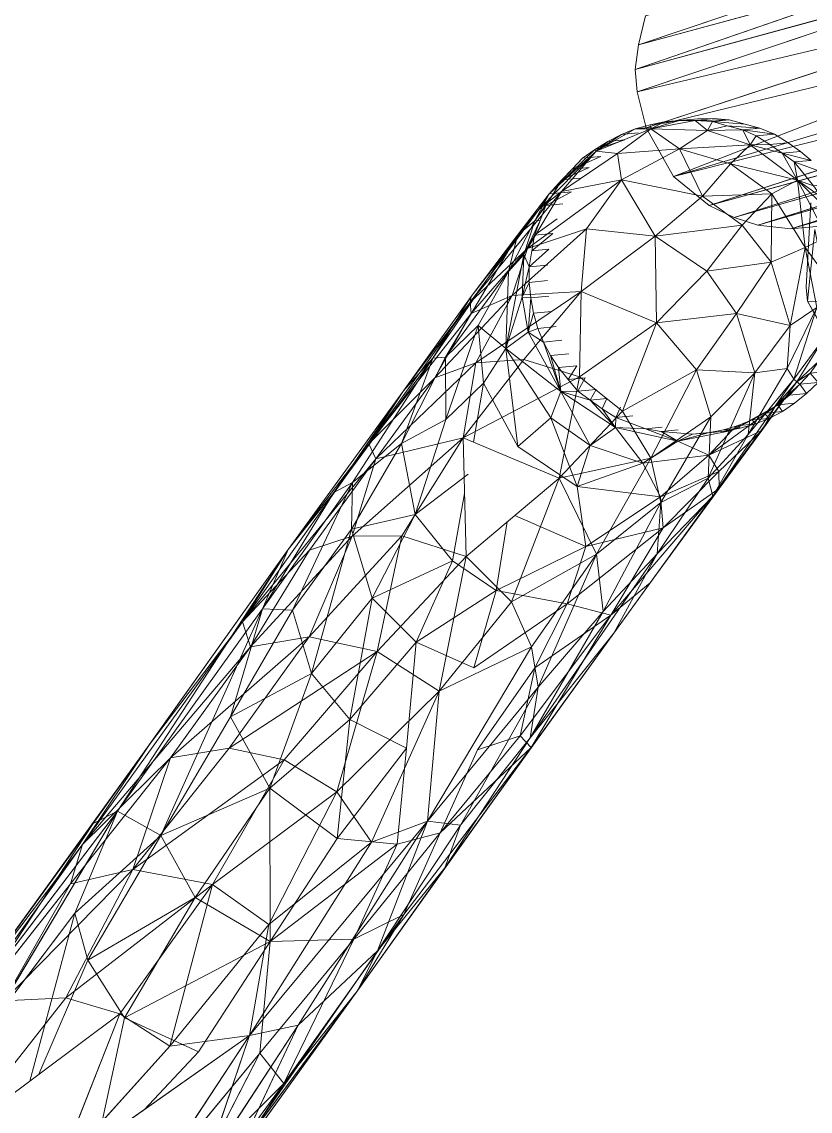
# Model space of a CAD drawing. Header units: inches. Extents: x -1767 to 184, y -1065 to 157.
# Drawn here: x -776.609 to -775.954, y -220.75 to -219.846 of the extents above; entities that cross this region are included whole.
import ezdxf

# ---------------------------------------------------------------- set-up
doc = ezdxf.new("R2010")
doc.units = ezdxf.units.IN
doc.header["$MEASUREMENT"] = 0
for name, color, linetype, lineweight in [('A-DETL-GENF', 92, 'Continuous', 9), ('E-LITE-EQPM', 33, 'Continuous', 9), ('G-IMPT', 8, 'Continuous', 9)]:
    doc.layers.add(name, color=color, linetype=linetype, lineweight=lineweight)

# ---------------------------------------------------------------- blocks, each defined once
blk = doc.blocks.new('flos_pendant16 - flos_pendant - 3D View - _3D__dwg_FLOS_AIM_Pendant_Lamps_dwg-2425-_3D_-V18-FIRST FLOOR')
at = {"layer": 'G-IMPT'}
for p, q in [((1.5534, 1.787), (1.2509, 1.4461)), ((1.6358, 1.7541), (1.3087, 1.3472)), ((1.3884, 1.6193), (1.0915, 1.2812)), ((1.3884, 1.6193), (1.2509, 1.4461)), ((1.4214, 1.5973), (1.2124, 1.3362)), ((1.5094, 1.6001), (1.2922, 1.3829)), ((1.3087, 1.3472), (1.4214, 1.5973)), ((1.2509, 1.4461), (1.4241, 1.5891)), ((1.4241, 1.5891), (1.2922, 1.3829)), ((1.7046, 1.5726), (1.3087, 1.3472)), ((1.7046, 1.5726), (1.4654, 1.3527)), ((1.7046, 1.5726), (1.5561, 1.2812)), ((1.3499, 1.5671), (1.0447, 1.2069)), ((1.3499, 1.5671), (1.0915, 1.2812)), ((1.3499, 1.5671), (1.2124, 1.3362)), ((1.6228, 1.5261), (1.5479, 1.2894)), ((1.5479, 1.2894), (1.6228, 1.5261)), ((1.8915, 1.4846), (1.5561, 1.2812)), ((1.5268, 1.4714), (1.4104, 1.3692)), ((1.4104, 1.3692), (1.5268, 1.4714)), ((0.987, 1.141), (1.2509, 1.4461)), ((1.0887, 1.1795), (1.2509, 1.4461)), ((1.0915, 1.2812), (1.2509, 1.4461)), ((1.2509, 1.4461), (1.2922, 1.3829)), ((1.9932, 1.4021), (1.5973, 0.9458)), ((1.9932, 1.4021), (1.6276, 1.02)), ((1.0887, 1.1795), (1.2922, 1.3829)), ((1.2509, 1.1685), (1.2922, 1.3829)), ((1.7241, 1.3831), (1.6083, 1.1712)), ((1.7431, 1.3946), (1.6248, 1.0777)), ((1.8036, 1.3925), (1.6578, 1.2399)), ((1.2509, 1.1685), (1.4104, 1.3692)), ((1.5479, 1.2894), (1.4104, 1.3692)), ((0.9238, 0.965), (1.3087, 1.3472)), ((0.9238, 0.965), (1.2124, 1.3362)), ((1.3087, 1.3472), (1.0365, 0.9952)), ((1.2124, 1.3362), (1.0447, 1.2069)), ((1.3087, 1.3472), (1.2124, 1.3362)), ((1.4654, 1.3527), (1.2509, 1.1355)), ((1.3087, 1.3472), (1.2509, 1.1355)), ((1.3087, 1.3472), (1.4654, 1.3527)), ((1.3527, 1.0475), (1.4654, 1.3527)), ((1.5561, 1.2812), (1.4654, 1.3527)), ((0.7093, 0.8413), (1.0915, 1.2812)), ((0.899, 1.0585), (1.0915, 1.2812)), ((0.987, 1.141), (1.0915, 1.2812)), ((1.0915, 1.2812), (1.0447, 1.2069)), ((1.2509, 1.1685), (1.5479, 1.2894)), ((1.5561, 1.2812), (1.3527, 1.0475)), ((1.5479, 1.2894), (1.3884, 1.0695)), ((1.8118, 1.2812), (1.5231, 0.888)), ((1.5479, 1.2894), (1.6083, 1.1712)), ((1.5561, 1.2812), (1.6578, 1.2399)), ((1.6578, 1.2399), (1.5561, 1.2812)), ((1.8118, 1.2812), (1.6248, 1.0777)), ((1.3527, 1.0475), (1.6578, 1.2399)), ((1.6578, 1.2399), (1.5039, 1.0035)), ((1.7788, 1.2344), (1.5039, 1.0035)), ((1.7788, 1.2344), (1.6276, 1.02)), ((1.7788, 1.2344), (1.6578, 1.2399)), ((1.8448, 1.2152), (1.4489, 0.7643)), ((1.8448, 1.2152), (1.5726, 0.9073)), ((1.8448, 1.2152), (1.5973, 0.9458)), ((0.8605, 0.9788), (1.0447, 1.2069)), ((0.899, 1.0585), (1.0447, 1.2069)), ((0.9238, 0.965), (1.0447, 1.2069)), ((0.9018, 0.9898), (1.0887, 1.1795)), ((0.987, 1.141), (1.0887, 1.1795)), ((0.987, 1.0035), (1.0887, 1.1795)), ((1.2509, 1.1685), (0.987, 1.0035)), ((1.2509, 1.1685), (1.0887, 1.1795)), ((1.2509, 1.1685), (1.1025, 0.9815)), ((1.2234, 0.8715), (1.2509, 1.1685)), ((1.2509, 1.1685), (1.3884, 1.0695)), ((1.6083, 1.1712), (1.3884, 1.0695)), ((1.4434, 0.943), (1.6083, 1.1712)), ((1.7898, 1.1767), (1.5231, 0.888)), ((1.7898, 1.1767), (1.5726, 0.9073)), ((1.6248, 1.0777), (1.6083, 1.1712)), ((0.7093, 0.8413), (0.987, 1.141)), ((0.9018, 0.9898), (0.987, 1.141)), ((1.2509, 1.1355), (1.0365, 0.9952)), ((1.2509, 1.1355), (1.0942, 0.8908)), ((1.3527, 1.0475), (1.2509, 1.1355)), ((1.2234, 0.8715), (1.3884, 1.0695)), ((1.4434, 0.943), (1.3884, 1.0695)), ((1.3884, 1.0695), (1.4434, 0.943)), ((1.4434, 0.943), (1.6248, 1.0777)), ((1.5231, 0.888), (1.6248, 1.0777)), ((0.899, 1.0585), (0.5279, 0.6351)), ((0.7093, 0.8413), (0.899, 1.0585)), ((0.7093, 0.822), (0.899, 1.0585)), ((0.8605, 0.9788), (0.899, 1.0585)), ((1.3527, 1.0475), (1.0942, 0.8908)), ((1.3527, 1.0475), (1.1905, 0.8193)), ((1.3527, 1.0475), (1.5039, 1.0035)), ((1.6276, 1.02), (1.4104, 0.7945)), ((1.5039, 1.0035), (1.6276, 1.02)), ((1.5973, 0.9458), (1.6276, 1.02)), ((0.9018, 0.9898), (0.987, 1.0035)), ((0.987, 1.0035), (0.9513, 0.8193)), ((1.1025, 0.9815), (0.987, 1.0035)), ((1.5039, 1.0035), (1.1905, 0.8193)), ((1.5039, 1.0035), (1.2949, 0.7863)), ((1.5039, 1.0035), (1.4104, 0.7945)), ((0.6846, 0.7258), (0.8605, 0.9788)), ((0.7093, 0.8413), (0.9018, 0.9898)), ((0.7093, 0.822), (0.8605, 0.9788)), ((0.9018, 0.9898), (0.7286, 0.8165)), ((0.9018, 0.9898), (0.8138, 0.8358)), ((0.9238, 0.965), (0.8605, 0.9788)), ((0.877, 0.7148), (1.0365, 0.9952)), ((0.9238, 0.965), (1.0365, 0.9952)), ((1.1025, 0.9815), (0.9513, 0.8193)), ((1.0365, 0.9952), (1.0942, 0.8908)), ((1.1025, 0.9815), (1.0557, 0.7533)), ((1.2234, 0.8715), (1.1025, 0.9815)), ((0.9238, 0.965), (0.6846, 0.7258)), ((0.6901, 0.6461), (0.9238, 0.965)), ((0.877, 0.7148), (0.9238, 0.965)), ((1.4434, 0.943), (1.2042, 0.5224)), ((1.2234, 0.8715), (1.4434, 0.943)), ((1.5973, 0.9458), (1.2344, 0.5939)), ((1.2454, 0.5444), (1.5973, 0.9458)), ((1.4434, 0.943), (1.2867, 0.7258)), ((1.5973, 0.9458), (1.4104, 0.7945)), ((1.4434, 0.943), (1.5231, 0.888)), ((1.5973, 0.9458), (1.4489, 0.7643)), ((0.877, 0.7148), (1.0942, 0.8908)), ((1.0942, 0.8908), (0.9898, 0.6268)), ((1.1905, 0.8193), (1.0942, 0.8908)), ((1.1437, 0.4124), (1.5726, 0.9073)), ((1.4489, 0.7643), (1.5726, 0.9073)), ((1.5231, 0.888), (1.5726, 0.9073)), ((1.2234, 0.8715), (1.0557, 0.7533)), ((1.2234, 0.8715), (1.1217, 0.6571)), ((1.1437, 0.4124), (1.5231, 0.888)), ((1.2042, 0.5224), (1.5231, 0.888)), ((1.5231, 0.888), (1.2042, 0.5224)), ((1.2234, 0.8715), (1.2867, 0.7258)), ((0.7093, 0.8413), (0.4481, 0.5444)), ((0.7093, 0.8413), (0.5279, 0.6351)), ((0.7093, 0.8413), (0.5306, 0.5993)), ((0.8138, 0.8358), (0.6873, 0.6873)), ((0.7093, 0.8413), (0.7286, 0.8165)), ((0.7286, 0.8165), (0.8138, 0.8358)), ((0.7093, 0.822), (0.4289, 0.4894)), ((0.7093, 0.822), (0.5279, 0.6351)), ((0.7286, 0.8165), (0.5306, 0.5993)), ((0.7093, 0.822), (0.5444, 0.5911)), ((0.6846, 0.7258), (0.7093, 0.822)), ((0.7286, 0.8165), (0.6873, 0.6873)), ((0.9513, 0.8193), (0.9128, 0.6158)), ((1.0557, 0.7533), (0.9513, 0.8193)), ((1.1905, 0.8193), (0.9898, 0.6268)), ((1.1905, 0.8193), (1.2949, 0.7863)), ((1.2949, 0.7863), (0.9898, 0.6268)), ((1.4104, 0.7945), (1.119, 0.5856)), ((1.2949, 0.7863), (1.119, 0.5856)), ((1.4104, 0.7945), (1.2344, 0.5939)), ((1.4104, 0.7945), (1.2949, 0.7863)), ((1.1437, 0.4124), (1.4489, 0.7643)), ((1.2454, 0.5444), (1.4489, 0.7643)), ((1.0557, 0.7533), (0.9128, 0.6158)), ((1.0557, 0.7533), (0.9898, 0.5224)), ((1.0557, 0.7533), (1.1217, 0.6571)), ((0.6846, 0.7258), (0.5444, 0.5911)), ((0.6846, 0.7258), (0.5471, 0.4784)), ((0.6901, 0.6461), (0.6846, 0.7258)), ((1.2867, 0.7258), (1.1217, 0.6571)), ((1.2867, 0.7258), (1.1465, 0.5306)), ((1.2867, 0.7258), (1.2042, 0.5224)), ((0.877, 0.7148), (0.6901, 0.6461)), ((0.877, 0.7148), (0.7203, 0.5554)), ((0.8, 0.4591), (0.877, 0.7148)), ((0.877, 0.7148), (0.9898, 0.6268)), ((0.5306, 0.5993), (0.6873, 0.6873)), ((0.6873, 0.6873), (0.6131, 0.5691)), ((0.8055, 0.6763), (0.6131, 0.5691)), ((0.8055, 0.6763), (0.7478, 0.5306)), ((0.9128, 0.6158), (0.8055, 0.6763)), ((0.6901, 0.6461), (0.5471, 0.4784)), ((0.7203, 0.5554), (0.6901, 0.6461)), ((1.1217, 0.6571), (0.9898, 0.5224)), ((1.1217, 0.6571), (1.0172, 0.3849)), ((1.1465, 0.5306), (1.1217, 0.6571)), ((0.5279, 0.6351), (0.3107, 0.3877)), ((0.5279, 0.6351), (0.4289, 0.4894)), ((0.5279, 0.6351), (0.4481, 0.5444)), ((0.9128, 0.6158), (0.7478, 0.5306)), ((0.8, 0.4591), (0.9898, 0.6268)), ((0.9128, 0.6158), (0.8275, 0.4646)), ((0.9128, 0.6158), (0.9898, 0.5224)), ((0.921, 0.4069), (0.9898, 0.6268)), ((1.119, 0.5856), (0.9898, 0.6268)), ((0.5306, 0.5993), (0.2969, 0.3739)), ((0.5306, 0.5993), (0.4124, 0.4399)), ((0.4481, 0.5444), (0.5306, 0.5993)), ((0.5306, 0.5993), (0.6131, 0.5691)), ((1.0172, 0.3986), (1.2344, 0.5939)), ((1.2344, 0.5939), (1.1025, 0.4179)), ((1.2344, 0.5939), (1.119, 0.5856)), ((1.2454, 0.5444), (1.2344, 0.5939)), ((0.5444, 0.5911), (0.4124, 0.3904)), ((0.5444, 0.5911), (0.4289, 0.4894)), ((0.5444, 0.5911), (0.5471, 0.4784)), ((0.921, 0.4069), (1.119, 0.5856)), ((1.0172, 0.3986), (1.119, 0.5856)), ((0.6131, 0.5691), (0.4124, 0.4399)), ((0.7203, 0.5554), (0.5471, 0.4784)), ((0.6131, 0.5691), (0.5664, 0.4619)), ((0.7203, 0.5554), (0.6048, 0.3244)), ((0.6131, 0.5691), (0.7478, 0.5306)), ((0.8, 0.4591), (0.7203, 0.5554)), ((0.4481, 0.5444), (0.2969, 0.3739)), ((0.4481, 0.5444), (0.3107, 0.3877)), ((0.7478, 0.5306), (0.5664, 0.4619)), ((0.7478, 0.5306), (0.7139, 0.3997)), ((0.7478, 0.5306), (0.8275, 0.4646)), ((0.9568, 0.2529), (1.2454, 0.5444)), ((0.9678, 0.2227), (1.2454, 0.5444)), ((1.1465, 0.5306), (1.0062, 0.2942)), ((1.1465, 0.5306), (1.0172, 0.3849)), ((1.2454, 0.5444), (1.1025, 0.4179)), ((1.1437, 0.4124), (1.2454, 0.5444)), ((1.2042, 0.5224), (1.1465, 0.5306)), ((0.9898, 0.5224), (0.8275, 0.4646)), ((0.9898, 0.5224), (0.8908, 0.3684)), ((0.9898, 0.5224), (1.0172, 0.3849)), ((1.2042, 0.5224), (1.0062, 0.2942)), ((1.2042, 0.5224), (1.0447, 0.3107)), ((1.2042, 0.5224), (1.1437, 0.4124)), ((0.4289, 0.4894), (0.3107, 0.3877)), ((0.4289, 0.4894), (0.3162, 0.3519)), ((0.4289, 0.4894), (0.4124, 0.3904)), ((0.5471, 0.4784), (0.4124, 0.3904)), ((0.5471, 0.4784), (0.4234, 0.3024)), ((0.5471, 0.4784), (0.6048, 0.3244)), ((0.4124, 0.4399), (0.5664, 0.4619)), ((0.5664, 0.4619), (0.4124, 0.3794)), ((0.6978, 0.3886), (0.5664, 0.4619)), ((0.5664, 0.4619), (0.5719, 0.3437)), ((0.8, 0.4591), (0.6048, 0.3244)), ((0.7836, 0.2282), (0.8, 0.4591)), ((0.8275, 0.4646), (0.7913, 0.3367)), ((0.8, 0.4591), (0.921, 0.4069)), ((0.8275, 0.4646), (0.8908, 0.3684)), ((0.4124, 0.4399), (0.2942, 0.3409)), ((0.2969, 0.3739), (0.4124, 0.4399)), ((0.4124, 0.4399), (0.4124, 0.3794)), ((0.7836, 0.2282), (0.921, 0.4069)), ((1.1437, 0.4124), (0.8908, 0.1265)), ((0.921, 0.4069), (1.0172, 0.3986)), ((0.9568, 0.2529), (1.1025, 0.4179)), ((1.1437, 0.4124), (0.9678, 0.2227)), ((1.0172, 0.3986), (1.1025, 0.4179)), ((1.1437, 0.4124), (1.0447, 0.3107)), ((0.3107, 0.3877), (0.1265, 0.1815)), ((0.3107, 0.3877), (0.132, 0.176)), ((0.3107, 0.3877), (0.2034, 0.2694)), ((0.3107, 0.3877), (0.2309, 0.2749)), ((0.2969, 0.3739), (0.3107, 0.3877)), ((0.4124, 0.3904), (0.2997, 0.2337)), ((0.3107, 0.3877), (0.3162, 0.3519)), ((0.4124, 0.3904), (0.3162, 0.3519)), ((0.4234, 0.3024), (0.4124, 0.3904)), ((0.7836, 0.2282), (1.0172, 0.3986)), ((1.0172, 0.3849), (0.8908, 0.3684)), ((1.0172, 0.3849), (0.9045, 0.2282)), ((0.9568, 0.2529), (1.0172, 0.3986)), ((1.0062, 0.2942), (1.0172, 0.3849)), ((0.2969, 0.3739), (0.2034, 0.2694)), ((0.4124, 0.3794), (0.2942, 0.3409)), ((0.2969, 0.3739), (0.2942, 0.3409)), ((0.4124, 0.3794), (0.3107, 0.3079)), ((0.4124, 0.3794), (0.5719, 0.3437)), ((0.4124, 0.3794), (0.4399, 0.3107)), ((0.8908, 0.3684), (0.7808, 0.2997)), ((0.8908, 0.3684), (0.7808, 0.2997)), ((0.8908, 0.3684), (0.8138, 0.1897)), ((0.9045, 0.2282), (0.8908, 0.3684)), ((0.2942, 0.3409), (0.2034, 0.2694)), ((0.3162, 0.3519), (0.2062, 0.1567)), ((0.3162, 0.3519), (0.2309, 0.2749)), ((0.2942, 0.3409), (0.3107, 0.3079)), ((0.2997, 0.2337), (0.3162, 0.3519)), ((0.5719, 0.3437), (0.4399, 0.3107)), ((0.5719, 0.3437), (0.5389, 0.2667)), ((0.5719, 0.3437), (0.6791, 0.2557)), ((0.5719, 0.3437), (0.6103, 0.2062)), ((0.6048, 0.3244), (0.4234, 0.3024)), ((0.6048, 0.3244), (0.4701, 0.2062)), ((0.6048, 0.3244), (0.5471, 0.132)), ((0.7836, 0.2282), (0.6048, 0.3244)), ((0.3107, 0.3079), (0.1732, 0.2254)), ((0.2034, 0.2694), (0.3107, 0.3079)), ((0.3107, 0.3079), (0.2612, 0.2639)), ((0.4234, 0.3024), (0.2997, 0.2337)), ((0.4399, 0.3107), (0.3107, 0.3079)), ((0.3107, 0.3079), (0.3684, 0.2749)), ((0.4234, 0.3024), (0.3189, 0.1402)), ((0.4399, 0.3107), (0.3684, 0.2749)), ((0.4234, 0.3024), (0.4701, 0.2062)), ((0.4399, 0.3107), (0.5389, 0.2667)), ((0.4399, 0.3107), (0.4866, 0.2364)), ((1.0447, 0.3107), (0.8275, 0.0687)), ((1.0447, 0.3107), (0.8908, 0.1265)), ((1.0447, 0.3107), (1.0062, 0.2942)), ((1.0062, 0.2942), (0.8275, 0.0687)), ((1.0062, 0.2942), (0.9045, 0.2282)), ((0.2034, 0.2694), (0.1265, 0.1815)), ((0.2309, 0.2749), (0.132, 0.176)), ((0.2309, 0.2749), (0.143, 0.154)), ((0.2034, 0.2694), (0.1732, 0.2254)), ((0.1732, 0.2254), (0.2612, 0.2639)), ((0.187, 0.2474), (0.2144, 0.2557)), ((0.2062, 0.1567), (0.2309, 0.2749)), ((0.2144, 0.2557), (0.2447, 0.2612)), ((0.2144, 0.2557), (0.2199, 0.2474)), ((0.2144, 0.2557), (0.2502, 0.2557)), ((0.2612, 0.2639), (0.2199, 0.2474)), ((0.2199, 0.2474), (0.2502, 0.2557)), ((0.2447, 0.2612), (0.2749, 0.2639)), ((0.2447, 0.2612), (0.2502, 0.2557)), ((0.2447, 0.2612), (0.2777, 0.2612)), ((0.2502, 0.2557), (0.2447, 0.2612)), ((0.2612, 0.2639), (0.2502, 0.2557)), ((0.2502, 0.2557), (0.2777, 0.2612)), ((0.3684, 0.2749), (0.2612, 0.2639)), ((0.2612, 0.2639), (0.3079, 0.2639)), ((0.2612, 0.2639), (0.2777, 0.2612)), ((0.2749, 0.2639), (0.3079, 0.2639)), ((0.2749, 0.2639), (0.3079, 0.2639)), ((0.3079, 0.2639), (0.2777, 0.2612)), ((0.3052, 0.2639), (0.3382, 0.2639)), ((0.3684, 0.2749), (0.3079, 0.2639)), ((0.3079, 0.2639), (0.3382, 0.2639)), ((0.3684, 0.2749), (0.3382, 0.2639)), ((0.3986, 0.2529), (0.3382, 0.2639)), ((0.3684, 0.2749), (0.4866, 0.2364)), ((0.3684, 0.2749), (0.4289, 0.2447)), ((0.3684, 0.2749), (0.3986, 0.2529)), ((0.5389, 0.2667), (0.4866, 0.2364)), ((0.5389, 0.2667), (0.6103, 0.2062)), ((0.5389, 0.2667), (0.5856, 0.1567)), ((0.6791, 0.2557), (0.6103, 0.2062)), ((0.6791, 0.2557), (0.7341, 0.1265)), ((0.6791, 0.2557), (0.6846, 0.0632)), ((0.1347, 0.2227), (0.1595, 0.2364)), ((0.1595, 0.2364), (0.187, 0.2474)), ((0.1595, 0.2364), (0.1952, 0.2364)), ((0.1595, 0.2364), (0.1677, 0.2227)), ((0.1952, 0.2364), (0.1677, 0.2227)), ((0.1732, 0.2254), (0.2199, 0.2474)), ((0.1732, 0.2254), (0.1952, 0.2364)), ((0.187, 0.2474), (0.2199, 0.2474)), ((0.187, 0.2474), (0.1952, 0.2364)), ((0.2199, 0.2474), (0.1952, 0.2364)), ((0.2997, 0.2337), (0.2062, 0.1567)), ((0.2997, 0.2337), (0.3189, 0.1402)), ((0.3657, 0.2529), (0.3986, 0.2529)), ((0.3959, 0.2447), (0.4289, 0.2447)), ((0.4289, 0.2447), (0.3986, 0.2529)), ((0.4866, 0.2364), (0.4289, 0.2447)), ((0.4289, 0.2447), (0.4839, 0.2172)), ((0.4866, 0.2364), (0.4839, 0.2172)), ((0.5856, 0.1567), (0.4866, 0.2364)), ((0.4866, 0.2364), (0.5306, 0.1787)), ((0.4866, 0.2364), (0.5086, 0.198)), ((0.7643, 0.2386), (0.7341, 0.1265)), ((0.9568, 0.2529), (0.7451, 0.0852)), ((0.7836, 0.2282), (0.9568, 0.2529)), ((0.8275, 0.1072), (0.9568, 0.2529)), ((0.9568, 0.2529), (0.9678, 0.2227)), ((0.0907, 0.0275), (0.0055, 0.2172)), ((0.11, 0.2062), (0.1347, 0.2227)), ((0.1732, 0.2254), (0.121, 0.187)), ((0.1265, 0.1815), (0.1732, 0.2254)), ((0.1347, 0.2227), (0.1677, 0.2227)), ((0.1677, 0.2227), (0.1347, 0.2227)), ((0.1732, 0.2254), (0.143, 0.2062)), ((0.1677, 0.2227), (0.143, 0.2062)), ((0.1732, 0.2254), (0.1677, 0.2227)), ((0.4509, 0.2172), (0.4839, 0.2172)), ((0.4729, 0.198), (0.4839, 0.2172)), ((0.5086, 0.198), (0.4839, 0.2172)), ((0.7836, 0.2282), (0.5471, 0.132)), ((0.7836, 0.2282), (0.6516, 0.088)), ((0.7836, 0.2282), (0.7451, 0.0852)), ((0.9678, 0.2227), (0.7451, -0.011)), ((0.9678, 0.2227), (0.7451, -0.033)), ((0.9045, 0.2282), (0.8028, 0.0687)), ((0.9045, 0.2282), (0.8138, 0.1897)), ((0.8275, 0.0687), (0.9045, 0.2282)), ((0.8275, 0.1072), (0.9678, 0.2227)), ((0.8908, 0.1265), (0.9678, 0.2227)), ((0.0852, 0.187), (0.11, 0.2062)), ((0.11, 0.2062), (0.121, 0.187)), ((0.11, 0.2062), (0.143, 0.2062)), ((0.121, 0.187), (0.143, 0.2062)), ((0.4701, 0.2062), (0.3189, 0.1402)), ((0.4701, 0.2062), (0.3877, 0.0412)), ((0.5471, 0.132), (0.4701, 0.2062)), ((0.4976, 0.1787), (0.5086, 0.198)), ((0.5306, 0.1787), (0.5086, 0.198)), ((0.6103, 0.2062), (0.5856, 0.1567)), ((0.6846, 0.0632), (0.6103, 0.2062)), ((0.0907, 0.0275), (0.0247, 0.1787)), ((0.0275, 0.1732), (0.0907, 0.0275)), ((0.1265, 0.1815), (0.0632, 0.099)), ((0.132, 0.176), (0.0632, 0.099)), ((0.132, 0.176), (0.0742, 0.0412)), ((0.1265, 0.1815), (0.0797, 0.1457)), ((0.0852, 0.187), (0.121, 0.187)), ((0.121, 0.187), (0.099, 0.1677)), ((0.1265, 0.1815), (0.099, 0.1677)), ((0.1265, 0.1815), (0.121, 0.187)), ((0.132, 0.176), (0.1265, 0.1815)), ((0.143, 0.154), (0.132, 0.176)), ((0.4976, 0.1787), (0.5306, 0.1787)), ((0.5169, 0.1595), (0.5306, 0.1787)), ((0.5856, 0.1567), (0.5306, 0.1787)), ((0.5306, 0.1787), (0.5526, 0.1595)), ((0.8138, 0.1897), (0.7341, 0.0137)), ((0.8138, 0.1897), (0.7341, 0.1265)), ((0.8028, 0.0687), (0.8138, 0.1897)), ((0.143, 0.154), (0.0742, 0.0412)), ((0.2062, 0.1567), (0.1292, 0.0715)), ((0.1292, 0.0715), (0.143, 0.154)), ((0.2062, 0.1567), (0.143, 0.154)), ((0.3189, 0.1402), (0.2062, 0.1567)), ((0.2309, 0.0385), (0.2062, 0.1567)), ((0.5169, 0.1595), (0.5526, 0.1595)), ((0.5361, 0.1347), (0.5526, 0.1595)), ((0.5856, 0.1567), (0.5526, 0.1595)), ((0.5691, 0.1347), (0.5526, 0.1595)), ((0.6846, 0.0632), (0.5856, 0.1567)), ((0.5856, 0.1567), (0.6103, 0.0577)), ((0.5856, 0.1567), (0.6378, 0.0357)), ((0.5856, 0.1567), (0.5993, 0.0852)), ((0.5856, 0.1567), (0.5856, 0.11)), ((0.3189, 0.1402), (0.2309, 0.0385)), ((0.3189, 0.1402), (0.3877, 0.0412)), ((0.5471, 0.132), (0.3877, 0.0412)), ((0.5471, 0.132), (0.5279, -0.033)), ((0.5361, 0.1347), (0.5691, 0.1347)), ((0.5471, 0.132), (0.6516, 0.088)), ((0.5499, 0.11), (0.5691, 0.1347)), ((0.5856, 0.11), (0.5691, 0.1347)), ((0.5499, 0.11), (0.5856, 0.11)), ((0.5993, 0.0852), (0.5856, 0.11)), ((0.8275, 0.1072), (0.6626, -0.0385)), ((0.7341, 0.1265), (0.6846, 0.0632)), ((0.7341, 0.0137), (0.7341, 0.1265)), ((0.8908, 0.1265), (0.7423, -0.044)), ((0.8908, 0.1265), (0.7451, -0.033)), ((0.8275, 0.1072), (0.7451, 0.0852)), ((0.8275, 0.1072), (0.7451, -0.011)), ((0.8908, 0.1265), (0.8275, 0.0687)), ((0.6516, 0.088), (0.5279, -0.033)), ((0.7451, 0.0852), (0.5279, -0.033)), ((0.5636, 0.0852), (0.5993, 0.0852)), ((0.6103, 0.0577), (0.5993, 0.0852)), ((0.7451, 0.0852), (0.6516, 0.088)), ((0.7451, 0.0852), (0.6626, -0.0385)), ((0.1292, 0.0715), (0.0742, 0.0412)), ((0.1292, 0.0715), (0.0852, -0.077)), ((0.2309, 0.0385), (0.1292, 0.0715)), ((0.1292, 0.0715), (0.154, -0.055)), ((0.8275, 0.0687), (0.6406, -0.154)), ((0.8028, 0.0687), (0.6406, -0.154)), ((0.8028, 0.0687), (0.6653, -0.0852)), ((0.8028, 0.0687), (0.7341, 0.0137)), ((0.8275, 0.0687), (0.7423, -0.044)), ((0.8275, 0.0687), (0.8028, 0.0687)), ((0.5746, 0.0577), (0.6103, 0.0577)), ((0.6103, 0.0577), (0.5746, 0.0577)), ((0.6103, 0.0577), (0.6378, 0.0357)), ((0.6103, 0.0577), (0.6186, 0.0302)), ((0.6846, 0.0632), (0.6323, -0.1155)), ((0.6846, 0.0632), (0.6378, 0.0357)), ((0.6846, 0.0632), (0.6433, -0.033)), ((0.6653, -0.0852), (0.6846, 0.0632)), ((0.7341, 0.0137), (0.6846, 0.0632)), ((0.0907, 0.0275), (0.0495, 0.033)), ((0.0907, 0.0275), (0.0632, -0.11)), ((0.0852, -0.077), (0.0742, 0.0412)), ((0.0907, 0), (0.0907, 0.0275)), ((0.2309, 0.0385), (0.154, -0.055)), ((0.3877, 0.0412), (0.2309, 0.0385)), ((0.2309, 0.0385), (0.2804, -0.0495)), ((0.3877, 0.0412), (0.2804, -0.0495)), ((0.3877, 0.0412), (0.3739, -0.1265)), ((0.5279, -0.033), (0.3877, 0.0412)), ((0.5829, 0.0302), (0.6186, 0.0302)), ((0.6378, 0.0357), (0.6186, 0.0302)), ((0.6186, 0.0302), (0.6241, 0)), ((0.6378, 0.0357), (0.6241, 0)), ((0.6378, 0.0357), (0.6268, -0.0302)), ((0.6378, 0.0357), (0.6433, -0.033)), ((0.0852, -0.077), (0.0385, 0.0027)), ((0.0907, 0), (0.066, -0.1622)), ((0.5884, 0), (0.6241, 0)), ((0.6268, -0.0302), (0.6241, 0)), ((0.7341, 0.0137), (0.6653, -0.0852)), ((0.7451, -0.011), (0.6241, -0.1265)), ((0.7451, -0.011), (0.6626, -0.0385)), ((0.7451, -0.011), (0.7451, -0.033)), ((0.5279, -0.033), (0.3739, -0.1265)), ((0.5279, -0.033), (0.5059, -0.154)), ((0.6626, -0.0385), (0.5059, -0.154)), ((0.5279, -0.033), (0.6626, -0.0385)), ((0.7451, -0.033), (0.5471, -0.2309)), ((0.5911, -0.0302), (0.6268, -0.0302)), ((0.7451, -0.033), (0.5939, -0.2007)), ((0.7451, -0.033), (0.6241, -0.1265)), ((0.6241, -0.0907), (0.6433, -0.033)), ((0.6626, -0.0385), (0.6241, -0.1265)), ((0.6433, -0.033), (0.6268, -0.0302)), ((0.6268, -0.0302), (0.6268, -0.0605)), ((0.6433, -0.033), (0.6268, -0.0605)), ((0.6323, -0.1155), (0.6433, -0.033)), ((0.7451, -0.033), (0.7423, -0.044)), ((0.154, -0.055), (0.0852, -0.077)), ((0.154, -0.055), (0.1402, -0.187)), ((0.2804, -0.0495), (0.154, -0.055)), ((0.2034, -0.132), (0.154, -0.055)), ((0.2804, -0.0495), (0.2034, -0.132)), ((0.3739, -0.1265), (0.2804, -0.0495)), ((0.5911, -0.0605), (0.6268, -0.0605)), ((0.7423, -0.044), (0.5939, -0.2007)), ((0.6241, -0.0907), (0.6268, -0.0605)), ((0.7423, -0.044), (0.6406, -0.154)), ((0.0852, -0.077), (0.0412, -0.0935)), ((0.0412, -0.0935), (0.0852, -0.077)), ((0.1402, -0.187), (0.0852, -0.077)), ((0.0852, -0.077), (0.088, -0.2089)), ((0.088, -0.2089), (0.0412, -0.0935)), ((0.5829, -0.121), (0.6241, -0.0907)), ((0.5884, -0.0907), (0.6241, -0.0907)), ((0.6653, -0.0852), (0.6048, -0.1787)), ((0.6158, -0.121), (0.6241, -0.0907)), ((0.6323, -0.1155), (0.6241, -0.0907)), ((0.6653, -0.0852), (0.6323, -0.1155)), ((0.6406, -0.154), (0.6653, -0.0852)), ((-1.185, -0.3602), (0.11, -0.1155)), ((0.11, -0.1155), (-0.4314, -0.2219)), ((0.11, -0.1155), (-0.4223, -0.2284)), ((0.0522, -0.1155), (0.11, -0.1155)), ((0.11, -0.1155), (0.1732, -0.1292)), ((0.3739, -0.1265), (0.2034, -0.132)), ((0.3739, -0.1265), (0.2749, -0.1952)), ((0.3739, -0.1265), (0.5059, -0.154)), ((0.3739, -0.1265), (0.4289, -0.2419)), ((0.6241, -0.1265), (0.4289, -0.2419)), ((0.6241, -0.1265), (0.5059, -0.154)), ((0.6241, -0.1265), (0.5471, -0.2309)), ((0.5719, -0.1512), (0.6158, -0.121)), ((0.5829, -0.121), (0.6158, -0.121)), ((0.6323, -0.1155), (0.5939, -0.1787)), ((0.6048, -0.1787), (0.6323, -0.1155)), ((0.6323, -0.1155), (0.6076, -0.1512)), ((0.6158, -0.121), (0.6076, -0.1512)), ((-0.954, -0.3657), (0.1732, -0.1292)), ((-0.9403, -0.3382), (0.1732, -0.1292)), ((0.088, -0.2089), (0.033, -0.143)), ((0.2034, -0.132), (0.1402, -0.187)), ((0.1732, -0.1292), (0.2172, -0.1485)), ((0.2749, -0.1952), (0.2034, -0.132)), ((-0.954, -0.3657), (0.2172, -0.1485)), ((-0.7203, -0.3492), (0.2172, -0.1485)), ((0.2172, -0.1485), (-0.7203, -0.3492)), ((0.2639, -0.176), (0.2172, -0.1485)), ((0.5059, -0.154), (0.4289, -0.2419)), ((0.5609, -0.1787), (0.6076, -0.1512)), ((0.5719, -0.1512), (0.6076, -0.1512)), ((0.6406, -0.154), (0.5719, -0.2282)), ((0.5939, -0.1787), (0.6076, -0.1512)), ((0.6406, -0.154), (0.5939, -0.2007)), ((0.6406, -0.154), (0.6048, -0.1787)), ((-0.7781, -0.4069), (0.2639, -0.176)), ((-0.7203, -0.3492), (0.2639, -0.176)), ((0.088, -0.2089), (0.044, -0.1705)), ((0.1402, -0.187), (0.088, -0.2089)), ((0.2749, -0.1952), (0.1402, -0.187)), ((0.1402, -0.187), (0.2144, -0.2529)), ((0.2639, -0.176), (0.3272, -0.2392)), ((0.6048, -0.1787), (0.5636, -0.2282)), ((0.5719, -0.2282), (0.6048, -0.1787)), ((0.6048, -0.1787), (0.5801, -0.2062)), ((0.5939, -0.1787), (0.5801, -0.2062)), ((0.6048, -0.1787), (0.5939, -0.1787)), ((0.088, -0.2089), (0.0577, -0.1952)), ((0.0907, -0.2447), (0.0577, -0.1952)), ((0.2144, -0.2529), (0.088, -0.2089)), ((0.088, -0.2089), (0.1732, -0.2859)), ((0.088, -0.2089), (0.1127, -0.2639)), ((0.088, -0.2089), (0.0907, -0.2447)), ((0.2749, -0.1952), (0.2144, -0.2529)), ((0.2749, -0.1952), (0.4289, -0.2419)), ((0.2749, -0.1952), (0.3107, -0.2914)), ((0.5939, -0.2007), (0.4729, -0.3024)), ((0.5279, -0.2282), (0.5801, -0.2062)), ((0.5939, -0.2007), (0.5471, -0.2309)), ((0.5471, -0.2062), (0.5801, -0.2062)), ((0.5636, -0.2282), (0.5801, -0.2062)), ((0.5939, -0.2007), (0.5719, -0.2282)), ((0.0385, -0.2199), (0.0907, -0.2447)), ((0.0907, -0.2447), (0.0385, -0.2199)), ((0.4289, -0.2419), (0.5471, -0.2309)), ((0.5471, -0.2309), (0.4316, -0.2942)), ((0.5719, -0.2282), (0.4729, -0.3024)), ((0.5471, -0.2309), (0.4729, -0.3024)), ((0.5719, -0.2282), (0.4756, -0.3052)), ((0.5719, -0.2282), (0.5004, -0.2914)), ((0.5279, -0.2282), (0.5636, -0.2282)), ((0.5719, -0.2282), (0.5444, -0.2529)), ((0.5636, -0.2282), (0.5444, -0.2529)), ((0.5719, -0.2282), (0.5636, -0.2282)), ((-0.7781, -0.4069), (0.3272, -0.2392)), ((-0.7781, -0.4069), (0.3272, -0.2392)), ((-0.4426, -0.4564), (0.3272, -0.2392)), ((-0.4426, -0.4564), (0.3272, -0.2392)), ((0.0577, -0.2447), (0.077, -0.2639)), ((0.0577, -0.2447), (0.1127, -0.2639)), ((0.0577, -0.2447), (0.0907, -0.2447)), ((0.1127, -0.2639), (0.0907, -0.2447)), ((0.3272, -0.2392), (0.1007, -0.2834)), ((0.1007, -0.2834), (0.3272, -0.2392)), ((0.2144, -0.2529), (0.1732, -0.2859)), ((0.3107, -0.2914), (0.2144, -0.2529)), ((0.4289, -0.2419), (0.3107, -0.2914)), ((0.3712, -0.3382), (0.3272, -0.2392)), ((0.4289, -0.2419), (0.4316, -0.2942)), ((0.4316, -0.2942), (0.4289, -0.2419)), ((0.4894, -0.2722), (0.5444, -0.2529)), ((0.5086, -0.2529), (0.5444, -0.2529)), ((0.5444, -0.2529), (0.5224, -0.2722)), ((0.077, -0.2639), (0.099, -0.2832)), ((0.077, -0.2639), (0.1127, -0.2639)), ((0.1732, -0.2859), (0.1127, -0.2639)), ((0.1127, -0.2639), (0.1347, -0.2832)), ((0.4646, -0.2914), (0.5224, -0.2722)), ((0.4894, -0.2722), (0.5224, -0.2722)), ((0.5004, -0.2914), (0.5224, -0.2722)), ((-0.5004, -0.4014), (0.1007, -0.2834)), ((0.099, -0.2832), (0.1237, -0.3024)), ((0.1007, -0.2834), (0.1347, -0.2832)), ((0.1732, -0.2859), (0.1347, -0.2832)), ((0.1595, -0.3024), (0.1347, -0.2832)), ((0.1732, -0.2859), (0.1595, -0.3024)), ((0.3107, -0.2914), (0.1732, -0.2859)), ((0.1732, -0.2859), (0.2529, -0.3217)), ((0.1732, -0.2859), (0.1842, -0.3162)), ((0.3107, -0.2914), (0.2529, -0.3217)), ((0.3107, -0.2914), (0.4316, -0.2942)), ((0.3107, -0.2914), (0.3629, -0.3354)), ((0.4316, -0.2942), (0.3629, -0.3354)), ((0.4316, -0.2942), (0.4729, -0.3024)), ((0.4646, -0.2914), (0.5004, -0.2914)), ((0.4756, -0.3052), (0.5004, -0.2914)), ((0.1512, -0.3164), (0.1237, -0.3024)), ((0.1237, -0.3024), (0.1842, -0.3162)), ((0.1237, -0.3024), (0.1595, -0.3024)), ((0.1512, -0.3164), (0.1842, -0.3162)), ((0.1512, -0.3164), (0.1787, -0.3272)), ((0.1512, -0.3164), (0.2144, -0.3272)), ((0.1842, -0.3162), (0.1595, -0.3024)), ((0.2529, -0.3217), (0.1842, -0.3162)), ((0.1842, -0.3162), (0.2144, -0.3272)), ((0.3629, -0.3354), (0.4729, -0.3024)), ((0.4729, -0.3024), (0.3932, -0.3382)), ((0.4151, -0.3189), (0.4756, -0.3052)), ((0.4729, -0.3024), (0.4206, -0.3299)), ((0.4729, -0.3024), (0.4481, -0.3189)), ((0.4756, -0.3052), (0.4481, -0.3189)), ((0.4729, -0.3024), (0.4756, -0.3052)), ((-0.4536, -0.5251), (0.3712, -0.3382)), ((0.1787, -0.3272), (0.2089, -0.3382)), ((0.1787, -0.3272), (0.2419, -0.3382)), ((0.2089, -0.3382), (0.2392, -0.3437)), ((0.2089, -0.3382), (0.2749, -0.3437)), ((0.2089, -0.3382), (0.2419, -0.3382)), ((0.2529, -0.3217), (0.2144, -0.3272)), ((0.2144, -0.3272), (0.2419, -0.3382)), ((0.2529, -0.3217), (0.2419, -0.3382)), ((0.2749, -0.3437), (0.2419, -0.3382)), ((0.2529, -0.3217), (0.3629, -0.3354)), ((0.2529, -0.3217), (0.2749, -0.3437)), ((0.3629, -0.3354), (0.2749, -0.3437)), ((0.3629, -0.3354), (0.3052, -0.3464)), ((0.3629, -0.3354), (0.3354, -0.3464)), ((0.3602, -0.3383), (0.3932, -0.3382)), ((0.3629, -0.3354), (0.3932, -0.3382)), ((0.3629, -0.3354), (0.3629, -0.3437)), ((0.3932, -0.3382), (0.3629, -0.3437)), ((0.3712, -0.3382), (0.3822, -0.4096)), ((0.3877, -0.3299), (0.4206, -0.3299)), ((0.3932, -0.3382), (0.4206, -0.3299)), ((0.4151, -0.3189), (0.4481, -0.3189)), ((0.4206, -0.3299), (0.4481, -0.3189)), ((-0.4426, -0.4564), (0.3303, -0.3439)), ((-0.4426, -0.4564), (0.3303, -0.3439)), ((0.2392, -0.3437), (0.2694, -0.3464)), ((0.2392, -0.3437), (0.2749, -0.3437)), ((0.2694, -0.3464), (0.3052, -0.3464)), ((0.2749, -0.3437), (0.3052, -0.3464)), ((0.2997, -0.3464), (0.3629, -0.3437)), ((0.2997, -0.3464), (0.3354, -0.3464)), ((0.3354, -0.3464), (0.3052, -0.3464)), ((0.3303, -0.3439), (0.3629, -0.3437)), ((0.3629, -0.3437), (0.3303, -0.3439)), ((0.3629, -0.3437), (0.3354, -0.3464)), ((-0.4536, -0.5251), (0.3822, -0.4096)), ((-0.4536, -0.5251), (0.3822, -0.4096)), ((-0.3382, -0.5774), (0.3822, -0.4096)), ((0.3822, -0.4536), (0.3822, -0.4096)), ((-0.3382, -0.5774), (0.3822, -0.4536)), ((-0.2667, -0.6103), (0.3822, -0.4536)), ((0.3822, -0.4536), (0.3712, -0.5004)), ((-0.4866, -0.7011), (0.3712, -0.5004)), ((-0.2667, -0.6103), (0.3712, -0.5004)), ((0.3519, -0.5554), (0.3712, -0.5004))]:
    blk.add_line(p, q, dxfattribs=at)
at = {"layer": 'G-IMPT', "flags": 128}
for points in [[(2.5679, 2.0812), (2.106, 1.5424), (2.1692, 1.5864), (1.8448, 1.2152), (1.7898, 1.1767), (1.5726, 0.9073), (1.8448, 1.2152), (1.4489, 0.7643), (1.5973, 0.9458), (1.6276, 1.02), (1.5039, 1.0035), (1.3527, 1.0475)], [(1.8626, 2.0099), (1.6468, 1.8723), (1.7183, 1.9905), (1.3884, 1.6193), (1.5534, 1.787), (1.2509, 1.4461), (1.0915, 1.2812), (0.987, 1.141), (1.0887, 1.1795), (1.2509, 1.1685)], [(1.4241, 1.5891), (1.2509, 1.4461), (1.3884, 1.6193), (1.3499, 1.5671), (1.4214, 1.5973), (1.3087, 1.3472), (1.7046, 1.5726), (1.6358, 1.7541), (1.8624, 2.0076)], [(1.7046, 1.5726), (1.4654, 1.3527), (1.3087, 1.3472), (1.6358, 1.7541), (1.4214, 1.5973), (1.6468, 1.8723), (1.6358, 1.7541), (1.8483, 1.8603)], [(0.987, 1.141), (1.2509, 1.4461), (1.2922, 1.3829), (1.4241, 1.5891), (1.6248, 1.82), (1.5094, 1.6001)], [(1.7595, 1.8159), (1.6248, 1.82), (1.5534, 1.787), (1.4241, 1.5891), (1.5094, 1.6001), (1.2922, 1.3829), (1.2509, 1.1685), (1.4104, 1.3692)], [(2.1225, 1.6303), (1.8118, 1.2812), (1.6248, 1.0777), (1.4434, 0.943), (1.2042, 0.5224), (1.1465, 0.5306), (1.2867, 0.7258), (1.2234, 0.8715), (1.2509, 1.1685), (1.1025, 0.9815), (1.2234, 0.8715), (1.0557, 0.7533), (1.1025, 0.9815), (0.9513, 0.8193), (0.987, 1.0035), (1.2509, 1.1685), (1.5479, 1.2894)], [(1.4214, 1.5973), (1.2124, 1.3362), (1.3499, 1.5671), (1.0915, 1.2812), (1.3884, 1.6193)], [(2.1225, 1.6303), (2.106, 1.5424), (1.8448, 1.2152), (1.9932, 1.4021), (1.5973, 0.9458), (1.8448, 1.2152)], [(1.7046, 1.5726), (1.5561, 1.2812), (1.8915, 1.4846)], [(1.3499, 1.5671), (1.0447, 1.2069), (1.2124, 1.3362), (0.9238, 0.965), (0.6846, 0.7258), (0.6901, 0.6461), (0.7203, 0.5554), (0.877, 0.7148), (0.6901, 0.6461), (0.9238, 0.965), (1.3087, 1.3472)], [(1.7986, 1.3408), (1.8118, 1.2812), (1.7898, 1.1767), (1.5231, 0.888), (1.8118, 1.2812), (1.9788, 1.5691)], [(1.1025, 0.9815), (0.987, 1.0035), (0.9018, 0.9898), (0.987, 1.141), (0.7093, 0.8413), (0.9018, 0.9898), (1.0887, 1.1795), (1.2509, 1.4461)], [(0.987, 1.0035), (1.0887, 1.1795), (1.2922, 1.3829)], [(1.3087, 1.3472), (1.0365, 0.9952), (1.2509, 1.1355), (1.0942, 0.8908), (1.3527, 1.0475), (1.5561, 1.2812), (1.4654, 1.3527), (1.3527, 1.0475), (1.6578, 1.2399), (1.8036, 1.3925)], [(1.5479, 1.2894), (1.3884, 1.0695), (1.6083, 1.1712), (1.7241, 1.3831)], [(1.5726, 0.9073), (1.5231, 0.888), (1.6248, 1.0777), (1.7431, 1.3946)], [(1.4104, 1.3692), (1.5479, 1.2894), (1.6083, 1.1712)], [(1.2124, 1.3362), (1.3087, 1.3472), (1.2509, 1.1355), (1.4654, 1.3527)], [(1.0915, 1.2812), (0.7093, 0.8413), (0.4481, 0.5444), (0.2969, 0.3739), (0.5306, 0.5993), (0.6131, 0.5691), (0.8055, 0.6763)], [(0.8605, 0.9788), (0.899, 1.0585), (1.0447, 1.2069), (1.0915, 1.2812), (0.899, 1.0585), (0.7093, 0.8413), (0.5306, 0.5993), (0.7286, 0.8165), (0.8138, 0.8358), (0.6873, 0.6873), (0.7286, 0.8165)], [(0.6901, 0.6461), (0.5471, 0.4784), (0.6846, 0.7258), (0.7093, 0.822), (0.5444, 0.5911), (0.6846, 0.7258), (0.8605, 0.9788), (1.0447, 1.2069), (0.9238, 0.965), (0.8605, 0.9788), (0.7093, 0.822), (0.5279, 0.6351), (0.899, 1.0585), (0.7093, 0.822), (0.4289, 0.4894), (0.5444, 0.5911)], [(1.6248, 1.0777), (1.6083, 1.1712), (1.4434, 0.943), (1.5231, 0.888), (1.1437, 0.4124), (1.4489, 0.7643)], [(1.2234, 0.8715), (1.3884, 1.0695), (1.2509, 1.1685)], [(1.2509, 1.1355), (1.3527, 1.0475), (1.1905, 0.8193), (1.5039, 1.0035), (1.2949, 0.7863), (1.4104, 0.7945), (1.6276, 1.02)], [(1.2042, 0.5224), (1.1437, 0.4124), (1.2454, 0.5444), (1.2344, 0.5939), (1.5973, 0.9458), (1.4104, 0.7945), (1.5039, 1.0035)], [(0.2392, -0.3437), (0.2749, -0.3437), (0.3629, -0.3354), (0.4729, -0.3024), (0.5939, -0.2007), (0.7451, -0.033), (0.7423, -0.044), (0.8908, 0.1265), (0.7451, -0.033), (0.9678, 0.2227), (1.2454, 0.5444), (0.9568, 0.2529), (0.7451, 0.0852), (0.7836, 0.2282), (0.9568, 0.2529), (1.0172, 0.3986), (1.119, 0.5856), (0.9898, 0.6268), (0.921, 0.4069), (0.8, 0.4591), (0.7836, 0.2282), (0.921, 0.4069), (1.119, 0.5856), (1.2949, 0.7863), (1.1905, 0.8193), (1.0942, 0.8908), (1.0365, 0.9952), (0.9238, 0.965), (0.877, 0.7148), (1.0942, 0.8908), (0.9898, 0.6268), (1.1905, 0.8193)], [(0.6873, 0.6873), (0.5306, 0.5993), (0.4481, 0.5444), (0.5279, 0.6351), (0.7093, 0.8413), (0.7286, 0.8165), (0.9018, 0.9898), (0.8138, 0.8358)], [(0.7203, 0.5554), (0.8, 0.4591), (0.877, 0.7148), (1.0365, 0.9952)], [(0.8275, 0.0687), (0.8908, 0.1265), (0.9678, 0.2227), (1.1437, 0.4124), (1.0447, 0.3107), (0.8908, 0.1265), (1.1437, 0.4124), (1.5726, 0.9073), (1.4489, 0.7643), (1.2454, 0.5444), (1.5973, 0.9458)], [(1.2042, 0.5224), (1.2867, 0.7258), (1.4434, 0.943), (1.2234, 0.8715), (1.1217, 0.6571), (1.2867, 0.7258)], [(1.2949, 0.7863), (0.9898, 0.6268), (0.877, 0.7148)], [(0.6873, 0.6873), (0.6131, 0.5691), (0.4124, 0.4399), (0.5664, 0.4619), (0.6131, 0.5691), (0.7478, 0.5306), (0.5664, 0.4619), (0.6978, 0.3886)], [(0.0385, 0.0027), (0.0852, -0.077), (0.088, -0.2089), (0.2144, -0.2529), (0.3107, -0.2914), (0.4289, -0.2419), (0.5059, -0.154), (0.6241, -0.1265), (0.7451, -0.033), (0.7451, -0.011), (0.6241, -0.1265), (0.6626, -0.0385), (0.5059, -0.154), (0.5279, -0.033), (0.5471, 0.132), (0.3877, 0.0412), (0.4701, 0.2062), (0.5471, 0.132), (0.6516, 0.088), (0.7836, 0.2282), (0.5471, 0.132), (0.6048, 0.3244), (0.5471, 0.4784), (0.5444, 0.5911), (0.4124, 0.3904), (0.5471, 0.4784), (0.7203, 0.5554), (0.6048, 0.3244), (0.8, 0.4591), (0.9898, 0.6268)], [(0.2997, 0.2337), (0.4124, 0.3904), (0.4289, 0.4894), (0.5279, 0.6351), (0.3107, 0.3877), (0.4481, 0.5444)], [(0.6791, 0.2557), (0.5719, 0.3437), (0.5664, 0.4619), (0.4124, 0.3794), (0.4124, 0.4399), (0.2942, 0.3409), (0.2969, 0.3739), (0.4124, 0.4399), (0.5306, 0.5993)], [(1.2454, 0.5444), (1.1025, 0.4179), (1.2344, 0.5939), (1.0172, 0.3986), (0.7836, 0.2282), (0.6048, 0.3244)], [(0.7913, 0.3367), (0.8275, 0.4646), (0.7478, 0.5306), (0.7139, 0.3997)], [(1.1465, 0.5306), (1.0062, 0.2942), (0.8275, 0.0687), (1.0447, 0.3107), (1.2042, 0.5224)], [(1.2042, 0.5224), (1.0062, 0.2942), (1.0447, 0.3107)], [(0.6048, 0.3244), (0.4701, 0.2062), (0.4234, 0.3024), (0.4124, 0.3904), (0.3162, 0.3519), (0.4289, 0.4894), (0.3107, 0.3877)], [(0.6048, 0.3244), (0.4234, 0.3024), (0.5471, 0.4784)], [(0.8275, 0.4646), (0.8908, 0.3684), (0.8138, 0.1897), (0.9045, 0.2282), (0.8908, 0.3684)], [(0.9568, 0.2529), (1.1025, 0.4179), (1.0172, 0.3986), (0.921, 0.4069)], [(0.2062, 0.1567), (0.1292, 0.0715), (0.143, 0.154), (0.132, 0.176), (0.3107, 0.3877), (0.1265, 0.1815), (0.2034, 0.2694), (0.3107, 0.3079), (0.4124, 0.3794), (0.4399, 0.3107), (0.5719, 0.3437), (0.5389, 0.2667), (0.4399, 0.3107), (0.3107, 0.3079), (0.2942, 0.3409)], [(0.7451, -0.011), (0.6626, -0.0385), (0.5279, -0.033), (0.3877, 0.0412), (0.3189, 0.1402), (0.2997, 0.2337), (0.2062, 0.1567), (0.2309, 0.2749), (0.3107, 0.3877), (0.2969, 0.3739), (0.2034, 0.2694), (0.1732, 0.2254), (0.3107, 0.3079)], [(0.3877, 0.0412), (0.2804, -0.0495), (0.2309, 0.0385), (0.3189, 0.1402), (0.2062, 0.1567), (0.3162, 0.3519), (0.3107, 0.3877), (0.2034, 0.2694), (0.2942, 0.3409), (0.4124, 0.3794), (0.5719, 0.3437)], [(0.4701, 0.2062), (0.3189, 0.1402), (0.4234, 0.3024), (0.2997, 0.2337), (0.3162, 0.3519), (0.2309, 0.2749), (0.132, 0.176), (0.1265, 0.1815), (0.0797, 0.1457)], [(0.5911, -0.0302), (0.6268, -0.0302), (0.6378, 0.0357), (0.5856, 0.1567), (0.5389, 0.2667), (0.6103, 0.2062), (0.5719, 0.3437)], [(0.0055, 0.2172), (0.0247, 0.1787), (0.0495, 0.033), (0.0632, -0.11), (0.0907, 0.0275), (0.0247, 0.1787), (-0.0715, 0.2777), (-0.1237, 0.2969)], [(0.5389, 0.2667), (0.4866, 0.2364), (0.4399, 0.3107), (0.3684, 0.2749), (0.3107, 0.3079), (0.2612, 0.2639), (0.2199, 0.2474), (0.2144, 0.2557), (0.2502, 0.2557), (0.2777, 0.2612), (0.2612, 0.2639), (0.2502, 0.2557), (0.2199, 0.2474), (0.1732, 0.2254), (0.1265, 0.1815), (0.0632, 0.099), (0.0742, 0.0412), (0.132, 0.176), (0.0632, 0.099), (0.0797, 0.1457), (0.099, 0.1677), (0.121, 0.187)], [(0.2612, 0.2639), (0.3079, 0.2639), (0.3684, 0.2749), (0.4289, 0.2447), (0.4866, 0.2364), (0.5306, 0.1787), (0.5856, 0.1567), (0.4866, 0.2364), (0.3684, 0.2749), (0.2612, 0.2639), (0.1732, 0.2254), (0.121, 0.187), (0.1265, 0.1815), (0.099, 0.1677)], [(0.5279, -0.033), (0.3739, -0.1265), (0.3877, 0.0412), (0.2309, 0.0385), (0.2062, 0.1567), (0.143, 0.154), (0.2309, 0.2749)], [(0.2447, 0.2612), (0.2777, 0.2612), (0.3079, 0.2639), (0.3382, 0.2639), (0.3684, 0.2749)], [(0.4289, 0.2447), (0.3986, 0.2529), (0.3382, 0.2639), (0.3052, 0.2639)], [(0.3657, 0.2529), (0.3986, 0.2529), (0.3684, 0.2749)], [(0.5279, -0.2282), (0.5801, -0.2062), (0.6048, -0.1787), (0.5939, -0.1787), (0.6323, -0.1155), (0.6846, 0.0632), (0.6103, 0.2062), (0.6791, 0.2557), (0.6846, 0.0632), (0.6653, -0.0852), (0.6323, -0.1155), (0.6048, -0.1787), (0.5636, -0.2282)], [(0.6791, 0.2557), (0.7341, 0.1265), (0.7643, 0.2386)], [(0.1952, 0.2364), (0.1677, 0.2227), (0.143, 0.2062), (0.121, 0.187), (0.0852, 0.187), (0.099, 0.1677), (0.066, 0.1677)], [(0.143, 0.2062), (0.1732, 0.2254), (0.1677, 0.2227), (0.1595, 0.2364), (0.1952, 0.2364), (0.1732, 0.2254)], [(0.3959, 0.2447), (0.4289, 0.2447), (0.4839, 0.2172), (0.4729, 0.198)], [(0.5361, 0.1347), (0.5526, 0.1595), (0.5856, 0.1567), (0.5856, 0.11), (0.5691, 0.1347), (0.5526, 0.1595), (0.5306, 0.1787), (0.5086, 0.198), (0.4866, 0.2364), (0.4839, 0.2172), (0.4509, 0.2172)], [(0.8275, 0.1072), (0.7451, 0.0852), (0.6626, -0.0385), (0.8275, 0.1072), (0.9678, 0.2227), (0.9568, 0.2529), (0.8275, 0.1072), (0.7451, -0.011), (0.9678, 0.2227)], [(0.0275, 0.1732), (0.0055, 0.2172), (0.0907, 0.0275), (0.0495, 0.033), (0.0159, 0.0914), (0.0137, 0.0935), (0.0467, 0.0935), (0.0632, 0.099), (0.0632, 0.121)], [(0.7423, -0.044), (0.8275, 0.0687), (0.9045, 0.2282), (0.8028, 0.0687), (0.8275, 0.0687), (0.6406, -0.154), (0.5939, -0.2007), (0.5719, -0.2282), (0.6406, -0.154), (0.6048, -0.1787), (0.5719, -0.2282), (0.4756, -0.3052), (0.4729, -0.3024), (0.3932, -0.3382)], [(0.4839, 0.2172), (0.5086, 0.198), (0.4976, 0.1787)], [(0.121, 0.187), (0.11, 0.2062), (0.143, 0.2062)], [(0.5829, 0.0302), (0.6186, 0.0302), (0.6378, 0.0357), (0.6846, 0.0632), (0.5856, 0.1567), (0.6103, 0.2062)], [(0.0275, 0.1732), (0.0907, 0.0275), (0.0907, 0)], [(0.8138, 0.1897), (0.7341, 0.1265), (0.7341, 0.0137), (0.8138, 0.1897), (0.8028, 0.0687), (0.6406, -0.154), (0.7423, -0.044), (0.5939, -0.2007), (0.5471, -0.2309), (0.6241, -0.1265), (0.4289, -0.2419), (0.5471, -0.2309), (0.7451, -0.033)], [(0.4976, 0.1787), (0.5306, 0.1787), (0.5169, 0.1595), (0.5526, 0.1595)], [(0, 0.066), (0.0247, 0.0357), (0.0357, 0.066), (0.0632, 0.099), (0.0385, 0.0027), (0.0742, 0.0412), (0.0852, -0.077), (0.1292, 0.0715), (0.0742, 0.0412), (0.143, 0.154)], [(0.5911, -0.0605), (0.6268, -0.0605), (0.6268, -0.0302), (0.6241, 0), (0.6186, 0.0302), (0.6103, 0.0577), (0.5993, 0.0852), (0.5856, 0.1567), (0.6103, 0.0577), (0.6378, 0.0357), (0.6433, -0.033), (0.6268, -0.0605), (0.6241, -0.0907), (0.5884, -0.0907)], [(0.5361, 0.1347), (0.5691, 0.1347), (0.5499, 0.11), (0.5856, 0.11), (0.5993, 0.0852), (0.5636, 0.0852)], [(0.7341, 0.1265), (0.6846, 0.0632), (0.7341, 0.0137)], [(0.2034, -0.132), (0.1402, -0.187), (0.2749, -0.1952), (0.3739, -0.1265), (0.4289, -0.2419), (0.2749, -0.1952), (0.2034, -0.132), (0.154, -0.055), (0.1292, 0.0715), (0.2309, 0.0385), (0.154, -0.055), (0.2804, -0.0495)], [(0.6268, -0.0302), (0.6433, -0.033), (0.6846, 0.0632)], [(0.154, -0.055), (0.0852, -0.077), (0.1402, -0.187), (0.088, -0.2089), (0.1127, -0.2639), (0.0577, -0.2447), (0.0907, -0.2447), (0.0577, -0.1952), (0.044, -0.1705), (0.088, -0.2089), (0.0907, -0.2447), (0.1127, -0.2639), (0.1732, -0.2859), (0.088, -0.2089), (0.0412, -0.0935), (0.0385, 0.0027), (0.0247, 0.0357), (0.0192, 0.0055), (-0.0137, 0.0055)], [(0.5884, 0), (0.6241, 0), (0.6378, 0.0357)], [(0.022, -0.1952), (0.0577, -0.1952), (0.088, -0.2089), (0.033, -0.143), (0.0412, -0.0935), (0.0165, -0.055), (0.0165, -0.0247), (-0.0137, 0.0055)], [(0.6323, -0.1155), (0.6433, -0.033), (0.6241, -0.0907), (0.5829, -0.121), (0.6158, -0.121), (0.5719, -0.1512), (0.6076, -0.1512)], [(0.3629, -0.3354), (0.3629, -0.3437), (0.2997, -0.3464), (0.3354, -0.3464), (0.3629, -0.3354), (0.3052, -0.3464), (0.3354, -0.3464), (0.3629, -0.3437), (0.3932, -0.3382), (0.3629, -0.3354), (0.4316, -0.2942), (0.4729, -0.3024), (0.5471, -0.2309), (0.4316, -0.2942), (0.3107, -0.2914), (0.2749, -0.1952), (0.2144, -0.2529), (0.1402, -0.187), (0.154, -0.055)], [(0.5059, -0.154), (0.3739, -0.1265), (0.2804, -0.0495), (0.2034, -0.132), (0.3739, -0.1265)], [(-0.4096, -0.2309), (-0.7616, -0.165), (-0.7973, -0.088), (-0.6461, -0.1567), (-0.4096, -0.2309), (-0.4223, -0.2284), (-0.9403, -0.3382), (0.1732, -0.1292), (-0.954, -0.3657), (0.2172, -0.1485)], [(0.5609, -0.1787), (0.6076, -0.1512), (0.6323, -0.1155), (0.6241, -0.0907), (0.6158, -0.121), (0.6076, -0.1512), (0.5939, -0.1787)], [(0.6048, -0.1787), (0.6653, -0.0852), (0.6406, -0.154)], [(-2.9335, -1.2702), (-2.5596, -1.13), (-2.5129, -1.042), (-2.5569, -0.9733), (-2.7053, -0.932), (-2.3699, -0.8605), (-2.5569, -0.9733), (-2.1582, -0.921), (-2.3699, -0.8605), (-2.3479, -0.7753), (-2.7658, -0.866), (-2.4331, -0.7423), (-2.5019, -0.7093), (-2.994, -0.7671), (-2.0455, -0.5416), (-1.185, -0.3602), (0.11, -0.1155), (-0.4223, -0.2284), (-0.6846, -0.176), (-0.4206, -0.2172), (-0.7478, -0.143), (-1.1162, -0.132)], [(0.11, -0.1155), (-0.4314, -0.2219), (-0.4096, -0.2309), (-0.4206, -0.2172), (-0.3739, -0.1897), (-0.1622, -0.1512), (-0.022, -0.132), (-0.0027, -0.2199)], [(0.2639, -0.176), (-0.7203, -0.3492), (-1.7046, -0.5279)], [(0.2639, -0.176), (-0.7781, -0.4069), (-1.7046, -0.5279), (-0.954, -0.3657), (-0.7203, -0.3492)], [(0.5939, -0.1787), (0.5801, -0.2062), (0.5471, -0.2062)], [(0.5801, -0.2062), (0.5636, -0.2282), (0.5719, -0.2282), (0.4729, -0.3024), (0.4206, -0.3299), (0.3932, -0.3382), (0.3602, -0.3383)], [(0.5086, -0.2529), (0.5444, -0.2529), (0.5636, -0.2282), (0.5279, -0.2282)], [(0.3107, -0.2914), (0.3629, -0.3354), (0.2529, -0.3217), (0.3107, -0.2914), (0.1732, -0.2859), (0.2144, -0.2529)], [(0.5444, -0.2529), (0.4894, -0.2722), (0.5224, -0.2722), (0.4646, -0.2914), (0.5004, -0.2914), (0.4756, -0.3052), (0.4151, -0.3189), (0.4481, -0.3189), (0.4756, -0.3052)], [(0.1237, -0.3024), (0.1595, -0.3024), (0.1347, -0.2832), (0.1127, -0.2639), (0.077, -0.2639)], [(-0.5004, -0.4014), (0.1007, -0.2834), (0.1347, -0.2832), (0.1732, -0.2859), (0.1595, -0.3024), (0.1842, -0.3162), (0.1732, -0.2859), (0.2529, -0.3217), (0.1842, -0.3162), (0.1512, -0.3164)], [(0.1237, -0.3024), (0.1842, -0.3162), (0.2144, -0.3272), (0.1512, -0.3164)], [(0.4729, -0.3024), (0.4481, -0.3189), (0.4206, -0.3299), (0.3877, -0.3299)], [(0.3712, -0.3382), (-0.4536, -0.5251), (-0.4426, -0.4564), (-0.5004, -0.4014), (-1.1575, -0.5196), (-0.4426, -0.4564)], [(0.1787, -0.3272), (0.2419, -0.3382), (0.2089, -0.3382), (0.2749, -0.3437), (0.2419, -0.3382)], [(0.2694, -0.3464), (0.3052, -0.3464), (0.2749, -0.3437), (0.2529, -0.3217), (0.2419, -0.3382), (0.2144, -0.3272), (0.2529, -0.3217)], [(0.3519, -0.5554), (-0.4866, -0.7011), (0.3712, -0.5004), (-0.2667, -0.6103), (0.3822, -0.4536), (-0.3382, -0.5774), (0.3822, -0.4096)]]:
    blk.add_lwpolyline(points, dxfattribs=at)
for points in [[(1.7788, 1.2344), (1.6276, 1.02), (1.9932, 1.4021), (1.7788, 1.2344), (1.6578, 1.2399), (1.5039, 1.0035)], [(0.9513, 0.8193), (1.0557, 0.7533), (0.9128, 0.6158)], [(1.119, 0.5856), (1.2344, 0.5939), (1.4104, 0.7945)], [(1.0557, 0.7533), (1.1217, 0.6571), (0.9898, 0.5224)], [(0.8055, 0.6763), (0.9128, 0.6158), (0.9898, 0.5224), (0.8275, 0.4646), (0.9128, 0.6158), (0.7478, 0.5306)], [(0.9898, 0.5224), (0.8908, 0.3684), (1.0172, 0.3849), (1.1217, 0.6571), (1.1465, 0.5306), (1.0172, 0.3849)], [(1.0062, 0.2942), (0.9045, 0.2282), (1.0172, 0.3849)], [(0.187, 0.2474), (0.2199, 0.2474), (0.1952, 0.2364)], [(0.6516, 0.088), (0.5279, -0.033), (0.7451, 0.0852)], [(0.8028, 0.0687), (0.7341, 0.0137), (0.6653, -0.0852)], [(0.5719, -0.2282), (0.5444, -0.2529), (0.5224, -0.2722), (0.5004, -0.2914)]]:
    blk.add_lwpolyline(points, close=True, dxfattribs=at)
blk = doc.blocks.new('flos_pendant16 - flos_pendant - 3D View - _3D__dwg-V19-FIRST FLOOR')
at = {"xscale": 0.426201584994806, "yscale": 0.426201584994806, "zscale": 0.426201584994806}
blk.add_blockref('flos_pendant16 - flos_pendant - 3D View - _3D__dwg_FLOS_AIM_Pendant_Lamps_dwg-2425-_3D_-V18-FIRST FLOOR', (0.70538, -0.37632), dxfattribs=at)
blk = doc.blocks.new('flos_pendant16 - flos_pendant16 2-V20-FIRST FLOOR')
blk.add_blockref('flos_pendant16 - flos_pendant - 3D View - _3D__dwg-V19-FIRST FLOOR', (0, 0))

msp = doc.modelspace()

# ---------------------------------------------------------------- hatches: boundary and pattern name
at = {"layer": 'A-DETL-GENF'}
h = msp.add_hatch(dxfattribs=at)
h.set_pattern_fill('FP1_12', style=0, pattern_type=2)
h.set_pattern_definition([(0, (0, 0), (0, 6), [])])
h.paths.add_polyline_path([(-850.18703, -314.94786), (-830.06259, -314.94786), (-830.06259, -299.79348), (-556.77905, -299.79348), (-556.77905, -106.83652), (-967.91522, -51.6245), (-967.91522, -314.94786), (-962.36507, -314.94786), (-962.36507, -308.80012), (-932.36507, -308.80012), (-932.36507, -314.94786), (-853.93703, -314.94786)], flags=0)
h.paths.add_polyline_path([(-751.70443, -218.25713), (-751.70443, -218.25698), (-751.65169, -218.25016)], flags=0)
h.paths.add_polyline_path([(-801.07159, -213.42448), (-801.07159, -213.42437), (-801.01019, -213.42448)], flags=0)

# ---------------------------------------------------------------- block references
at = {"layer": 'E-LITE-EQPM', "rotation": 185.4644837373745}
msp.add_blockref('flos_pendant16 - flos_pendant16 2-V20-FIRST FLOOR', (-775.18097, -220.37019), dxfattribs=at)

doc.saveas('drawing.dxf')
